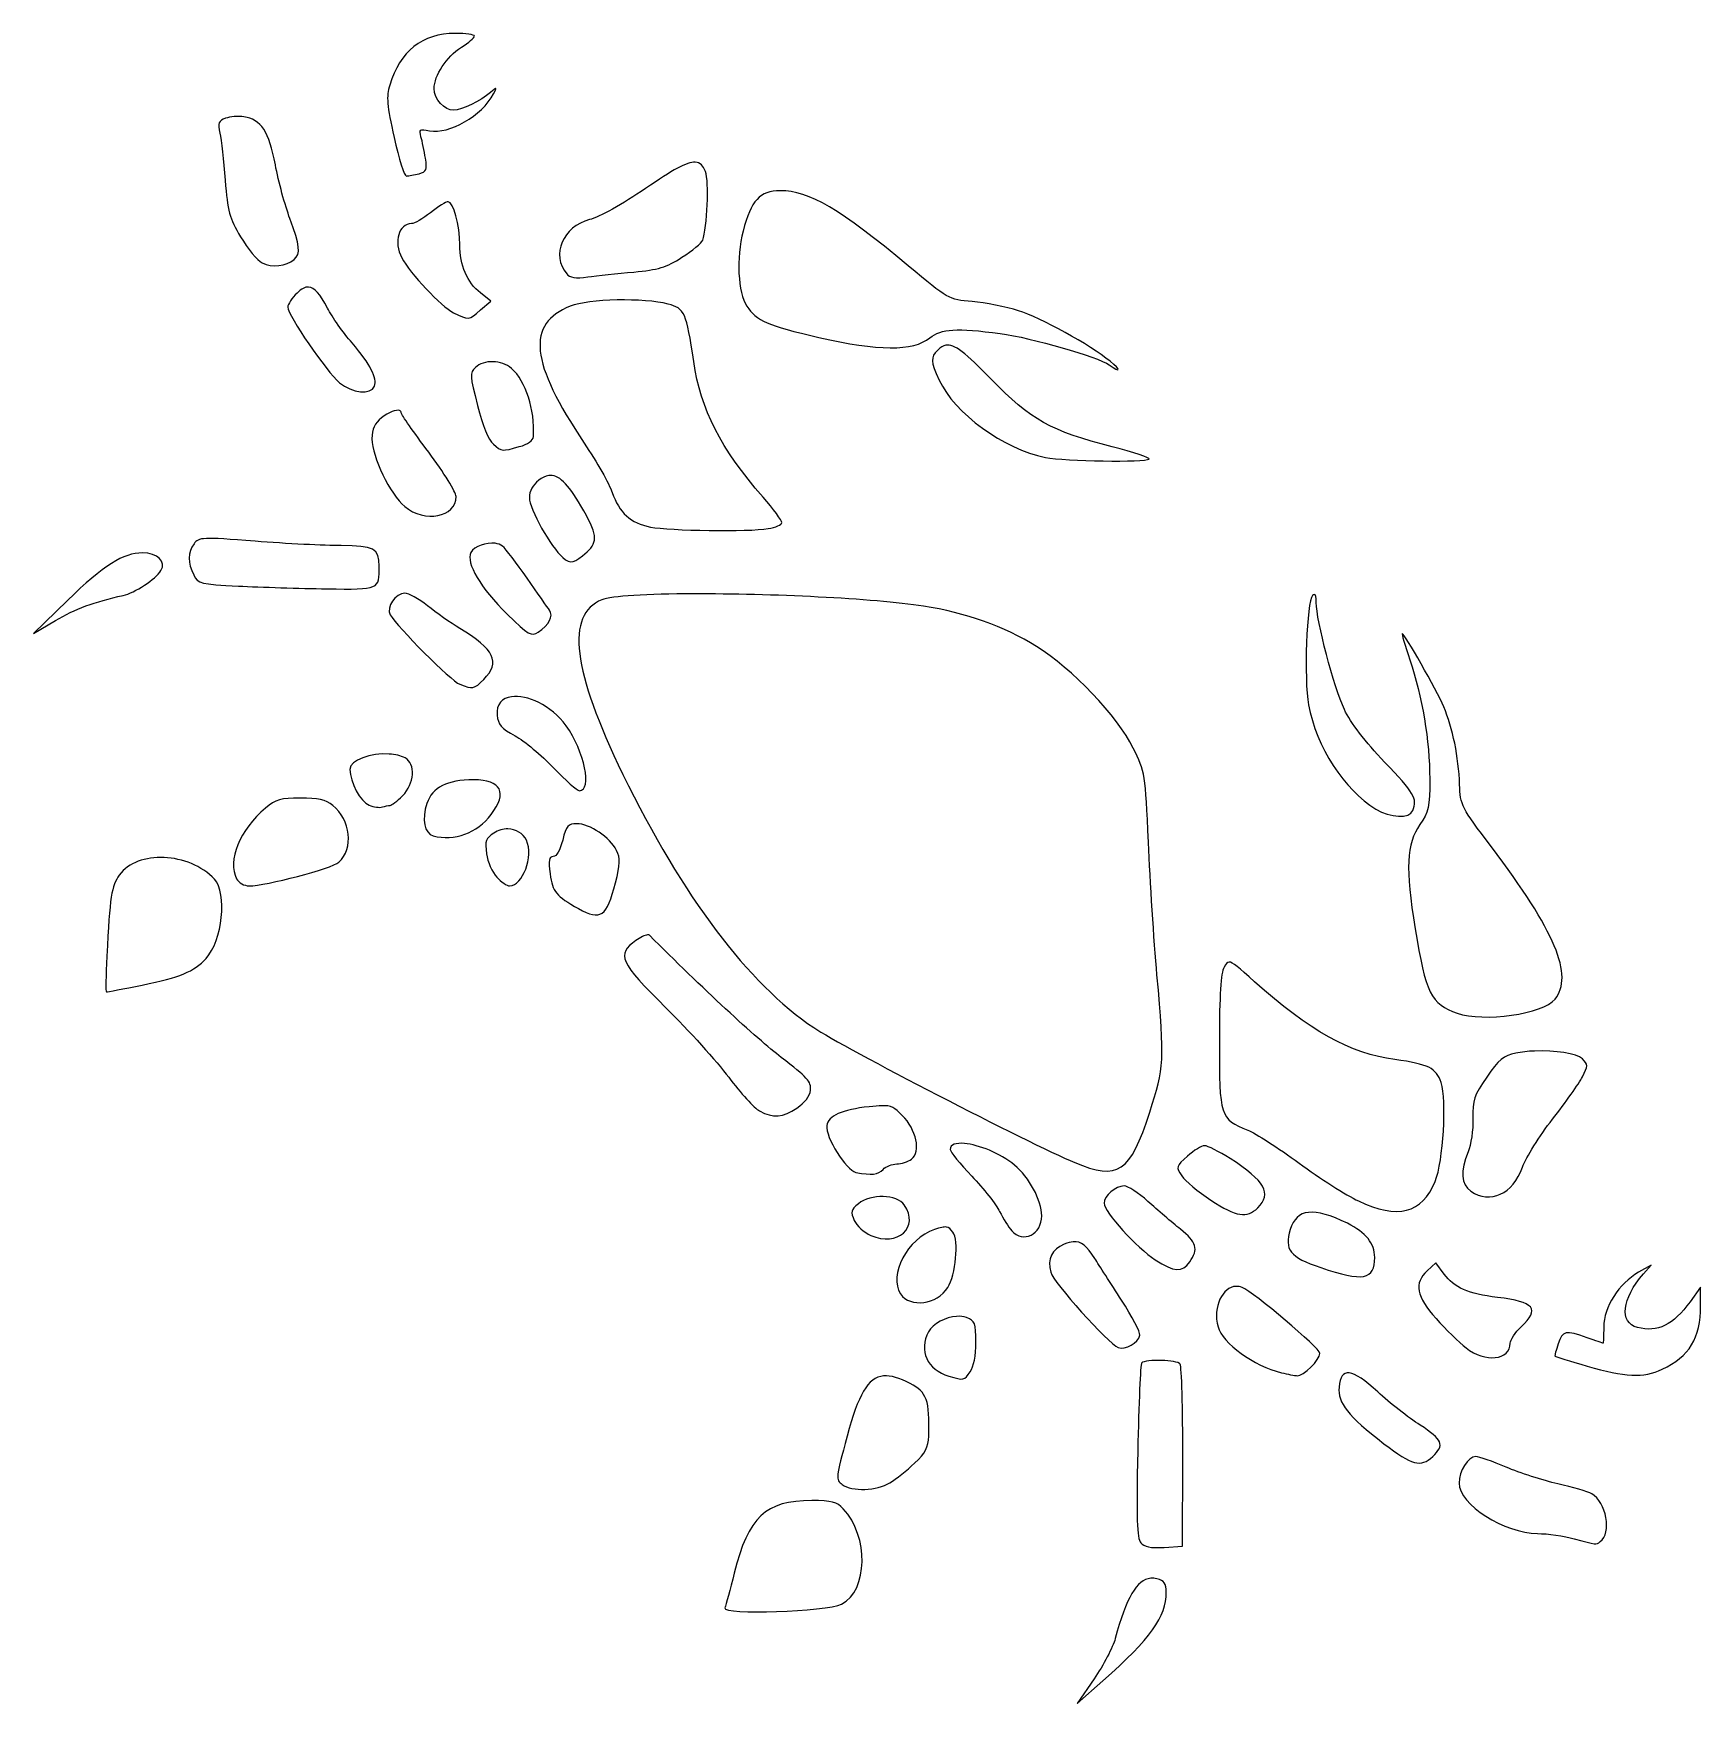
# Model space of a CAD drawing. Extents: x 43 to 173, y 96 to 196.
# Drawn here: x 43.46 to 72.39, y 132.41 to 161.4 of the extents above; entities that cross this region are included whole.
import ezdxf

# ---------------------------------------------------------------- set-up
doc = ezdxf.new("R2010")
doc.units = 0
doc.layers.add('Layer_1', color=7, linetype='CONTINUOUS')

msp = doc.modelspace()

# ---------------------------------------------------------------- linework, layer by layer
at = {"layer": 'Layer_1', "color": 7}
for points in [[(50.781811, 161.396631), (50.781811, 161.396631)], [(46.94921, 159.952999), (46.94921, 159.952999)], [(54.946242, 159.161453), (54.946242, 159.161453)], [(56.421294, 158.666464), (56.421294, 158.666464)], [(50.661646, 158.475743), (50.661646, 158.475743)], [(48.239053, 156.995177), (48.239053, 156.995177)], [(51.223333, 156.596649), (51.401376, 156.749887), (51.219475, 156.893202)], [(53.591353, 156.76973), (53.591353, 156.76973)], [(59.293675, 155.985352), (59.293675, 155.985352)], [(51.43555, 155.698719), (51.43555, 155.698719)], [(49.81608, 154.852052), (49.81608, 154.852052)], [(52.404035, 153.724267), (52.404035, 153.724267)], [(46.464691, 152.630656), (46.464691, 152.630656)], [(51.474136, 152.54687), (51.474136, 152.54687)], [(45.358953, 152.379853), (45.358953, 152.379853)], [(49.908133, 151.681464), (49.908133, 151.681464)], [(54.915923, 151.669336), (54.915923, 151.669336)], [(65.685018, 151.659414), (65.685018, 151.659414)], [(44.053125, 151.55358), (43.464426, 150.98252), (43.845316, 151.207418)], [(67.210782, 150.98252), (67.210782, 150.98252)], [(51.756358, 149.885051), (51.756358, 149.885051)], [(49.636384, 148.890108), (49.636384, 148.890108)], [(51.101515, 148.44252), (51.101515, 148.44252)], [(48.096289, 148.12502), (48.096289, 148.12502)], [(51.695725, 147.589241), (51.695725, 147.589241)], [(52.891862, 147.680743), (52.891862, 147.680743)], [(45.732677, 147.093699), (45.732677, 147.093699)], [(54.119419, 145.751489), (54.119419, 145.751489)], [(64.208863, 145.279648), (64.208863, 145.279648)], [(69.507145, 143.735144), (69.507145, 143.735144)], [(58.181875, 142.786502), (58.181875, 142.786502)], [(59.617791, 142.130556), (59.617791, 142.130556)], [(63.783876, 142.09252), (63.783876, 142.09252)], [(58.207783, 141.208372), (58.207783, 141.208372)], [(62.385442, 141.394131), (62.385442, 141.394131)], [(65.588004, 140.935519), (65.588004, 140.935519)], [(59.304149, 140.679758), (59.304149, 140.679758)], [(61.504601, 140.425095), (61.504601, 140.425095)], [(67.792865, 140.060743), (67.645689, 139.922387)], [(67.937834, 139.864509), (67.792865, 140.060743), (67.792865, 140.060743)], [(71.531206, 140.019951), (71.31017, 139.894275)], [(71.39616, 139.865612), (71.531206, 140.019951), (71.531206, 140.019951)], [(64.329578, 139.650638), (64.329578, 139.650638)], [(72.388346, 139.312191), (72.388346, 139.635203), (72.207549, 139.384951)], [(59.480537, 139.12974), (59.480537, 139.12974)], [(63.034223, 138.365756), (63.034223, 138.365756)], [(58.214395, 138.095108), (58.214395, 138.095108)], [(66.29411, 138.147474), (66.29411, 138.147474)], [(63.079424, 135.120751), (63.402436, 135.139493), (63.40519, 136.682343)], [(68.490152, 136.69502), (68.490152, 136.69502)], [(56.966996, 135.933243), (56.966996, 135.933243)], [(62.847911, 134.584419), (62.847911, 134.584419)], [(61.866749, 132.838169), (61.572953, 132.409324), (62.019987, 132.806199)]]:
    msp.add_lwpolyline(points, dxfattribs=at)
for points in [[(50.781811, 161.396631), (50.214008, 161.396631), (49.821722, 161.087134), (49.645756, 160.499805)], [(51.115296, 161.349228), (51.115719, 161.375433), (50.965735, 161.396631), (50.781811, 161.396631)], [(50.890952, 161.156855), (51.013944, 161.236529), (51.115296, 161.323038), (51.115296, 161.349228)], [(50.417456, 160.438068), (50.417795, 160.668641), (50.626735, 160.985678), (50.890952, 161.156855)], [(49.645756, 160.499805), (49.584994, 160.297019), (49.596839, 160.149826), (49.72127, 159.589198)], [(50.338632, 159.707708), (50.677919, 159.639848), (51.244788, 159.967282), (51.447677, 160.34877)], [(50.75921, 160.063243), (50.591824, 160.063243), (50.417202, 160.25446), (50.417456, 160.438068)], [(51.395314, 160.372474), (51.226291, 160.227189), (50.889004, 160.063243), (50.75921, 160.063243)], [(51.447677, 160.34877), (51.511431, 160.468639), (51.508908, 160.470126), (51.395314, 160.372474)], [(46.797076, 159.923233), (46.675805, 159.87841), (46.662032, 159.841823), (46.700612, 159.665815)], [(46.94921, 159.952999), (46.891157, 159.948269), (46.83598, 159.937629), (46.797076, 159.923233)], [(47.11733, 159.949691), (47.068153, 159.956908), (47.007264, 159.957732), (46.94921, 159.952999)], [(47.661932, 159.114601), (47.553163, 159.691339), (47.413156, 159.906271), (47.11733, 159.949691)], [(50.188151, 159.602978), (50.15245, 159.733086), (50.165319, 159.742368), (50.338632, 159.707708)], [(46.700612, 159.665815), (46.725391, 159.552766), (46.766161, 159.185146), (46.791564, 158.848915)], [(49.72127, 159.589198), (49.802917, 159.22138), (49.900292, 158.92056), (49.937348, 158.921124)], [(50.265322, 159.230908), (50.244211, 159.356844), (50.2096, 159.524459), (50.188151, 159.602978)], [(50.153976, 158.961914), (50.286028, 158.997276), (50.299216, 159.028611), (50.265322, 159.230908)], [(54.946242, 159.161453), (54.800689, 159.167405), (54.553462, 159.026627), (54.084691, 158.705049)], [(55.124285, 158.999395), (55.084607, 159.101413), (55.033573, 159.157883), (54.946242, 159.161453)], [(47.914388, 158.181944), (47.829975, 158.40621), (47.716344, 158.826108), (47.661932, 159.114601)], [(49.937348, 158.921124), (49.974404, 158.921601), (50.071737, 158.9399), (50.153976, 158.961914)], [(55.076327, 157.809874), (55.155801, 158.016997), (55.188773, 158.833548), (55.124285, 158.999395)], [(46.791564, 158.848915), (46.83243, 158.308453), (46.863519, 158.194289), (47.058902, 157.864995)], [(54.084691, 158.705049), (53.686899, 158.432163), (53.282051, 158.206484), (53.114552, 158.164306)], [(56.421294, 158.666464), (56.069419, 158.666464), (55.913745, 158.496707), (55.778025, 157.96697)], [(58.640486, 157.36394), (57.461983, 158.350267), (56.923508, 158.666464), (56.421294, 158.666464)], [(50.354066, 158.28502), (50.221789, 158.180245), (50.073546, 158.094853), (50.024439, 158.094853)], [(50.661646, 158.475743), (50.624675, 158.475743), (50.486344, 158.389795), (50.354066, 158.28502)], [(50.861736, 157.727742), (50.861313, 158.065437), (50.751421, 158.475743), (50.661646, 158.475743)], [(47.988251, 157.472531), (48.103567, 157.568227), (48.087418, 157.722207), (47.914388, 158.181944)], [(50.024439, 158.094853), (49.800947, 158.094853), (49.710436, 157.779084), (49.855216, 157.503398)], [(53.114552, 158.164306), (52.652188, 158.047883), (52.442324, 157.552081), (52.716024, 157.222279)], [(47.058902, 157.864995), (47.180427, 157.660132), (47.350195, 157.456125), (47.435934, 157.411895)], [(51.219475, 156.893202), (50.99192, 157.072207), (50.861736, 157.374786), (50.861736, 157.727742)], [(54.715833, 157.510563), (54.895073, 157.625721), (55.057418, 157.760367), (55.076327, 157.809874)], [(55.778025, 157.96697), (55.656359, 157.492049), (55.685388, 156.903421), (55.841965, 156.66445)], [(47.435934, 157.411895), (47.5968, 157.328911), (47.848495, 157.356538), (47.988251, 157.472531)], [(49.855216, 157.503398), (49.995932, 157.235495), (50.544609, 156.649847), (50.749841, 156.548693)], [(53.88019, 157.255352), (54.303749, 157.293261), (54.445098, 157.336627), (54.715833, 157.510563)], [(52.716024, 157.222279), (52.771085, 157.155917), (52.8696, 157.141862), (53.080928, 157.170466)], [(53.080928, 157.170466), (53.240074, 157.192002), (53.599774, 157.230263), (53.88019, 157.255352)], [(59.751736, 156.742171), (59.342062, 156.779133), (59.333765, 156.783703), (58.640486, 157.36394)], [(48.038964, 156.890998), (47.950092, 156.807497), (47.877456, 156.696118), (47.877456, 156.643503)], [(48.239053, 156.995177), (48.178141, 156.998307), (48.114656, 156.962107), (48.038964, 156.890998)], [(48.565923, 156.628619), (48.435026, 156.875129), (48.340574, 156.989959), (48.239053, 156.995177)], [(47.877456, 156.643503), (47.877456, 156.505248), (48.551344, 155.523372), (48.775936, 155.334367)], [(48.992014, 156.023938), (48.839501, 156.202469), (48.647655, 156.474681), (48.565923, 156.628619)], [(50.749841, 156.548693), (51.017077, 156.416955), (51.014009, 156.416605), (51.223333, 156.596649)], [(52.779414, 156.663346), (52.009963, 156.355476), (52.078086, 155.686917), (53.02195, 154.2832)], [(53.591353, 156.76973), (53.257712, 156.762646), (52.936019, 156.726008), (52.779414, 156.663346)], [(54.474951, 156.699727), (54.270707, 156.754724), (53.924996, 156.776816), (53.591353, 156.76973)], [(54.919231, 155.70313), (54.791949, 156.556714), (54.7631, 156.622136), (54.474951, 156.699727)], [(55.841965, 156.66445), (56.010564, 156.407148), (56.199662, 156.324663), (57.090468, 156.119848)], [(60.553202, 156.583421), (60.339475, 156.650144), (59.978756, 156.721682), (59.751736, 156.742171)], [(62.142356, 155.707539), (61.796041, 155.990813), (60.939762, 156.462757), (60.553202, 156.583421)], [(59.016415, 156.111029), (59.223425, 156.273848), (59.473499, 156.289495), (60.239563, 156.187096)], [(49.380069, 155.273182), (49.43403, 155.413762), (49.312675, 155.648608), (48.992014, 156.023938)], [(57.090468, 156.119848), (58.122301, 155.882593), (58.722706, 155.879993), (59.016415, 156.111029)], [(59.293675, 155.985352), (59.244312, 155.976248), (59.199718, 155.94596), (59.153117, 155.899362)], [(60.081363, 155.393897), (59.636036, 155.852426), (59.441766, 156.012663), (59.293675, 155.985352)], [(60.239563, 156.187096), (60.782982, 156.114455), (61.927551, 155.785164), (62.129678, 155.643598)], [(51.43555, 155.698719), (51.317378, 155.701838), (51.202528, 155.668544), (51.131831, 155.597847)], [(51.759115, 155.581312), (51.6749, 155.656101), (51.553725, 155.695601), (51.43555, 155.698719)], [(56.122536, 153.349439), (55.38345, 154.199168), (55.044679, 154.861826), (54.919231, 155.70313)], [(59.153117, 155.899362), (59.025863, 155.772139), (59.028866, 155.709703), (59.178472, 155.380118)], [(62.129678, 155.643598), (62.332483, 155.50155), (62.341097, 155.544987), (62.142356, 155.707539)], [(51.131831, 155.597847), (51.033957, 155.499978), (51.036601, 155.454168), (51.169866, 154.936389)], [(52.138351, 154.398953), (52.166461, 154.871478), (52.01018, 155.358322), (51.759115, 155.581312)], [(59.178472, 155.380118), (59.439387, 154.805294), (60.300658, 154.177629), (61.021736, 154.036806)], [(62.180391, 154.223117), (61.117824, 154.491714), (60.767841, 154.687065), (60.081363, 155.393897)], [(48.775936, 155.334367), (48.992347, 155.152295), (49.320887, 155.118961), (49.380069, 155.273182)], [(49.81608, 154.852052), (49.758812, 154.871898), (49.630587, 154.823353), (49.505195, 154.724722)], [(49.84695, 154.808508), (49.846405, 154.830982), (49.83517, 154.845437), (49.81608, 154.852052)], [(50.322647, 154.126103), (50.061619, 154.475353), (49.84695, 154.782315), (49.84695, 154.808508)], [(51.169866, 154.936389), (51.260403, 154.584653), (51.361128, 154.33913), (51.443819, 154.268868)], [(49.505195, 154.724722), (49.378619, 154.625149), (49.33812, 154.536491), (49.338176, 154.359817)], [(49.338176, 154.359817), (49.338233, 154.048379), (49.651378, 153.400552), (49.905378, 153.186831)], [(51.443819, 154.268868), (51.597207, 154.138555), (51.587259, 154.139692), (51.893611, 154.224771)], [(51.893611, 154.224771), (52.044402, 154.266647), (52.1344, 154.330478), (52.138351, 154.398953)], [(53.02195, 154.2832), (53.237737, 153.962282), (53.455666, 153.577884), (53.506466, 153.428814)], [(62.820903, 154.009244), (62.843904, 154.032253), (62.555577, 154.128282), (62.180391, 154.223117)], [(50.797796, 153.358259), (50.797514, 153.431428), (50.583674, 153.776853), (50.322647, 154.126103)], [(61.021736, 154.036806), (61.360967, 153.97056), (62.760846, 153.949187), (62.820903, 154.009244)], [(52.231507, 153.641584), (52.127396, 153.559686), (52.068346, 153.451003), (52.068346, 153.340069)], [(52.404035, 153.724267), (52.347958, 153.716675), (52.291288, 153.688605), (52.231507, 153.641584)], [(52.961867, 153.197855), (52.735404, 153.585608), (52.572268, 153.74704), (52.404035, 153.724267)], [(49.905378, 153.186831), (50.251919, 152.895239), (50.797796, 153.000418), (50.797796, 153.358259)], [(53.506466, 153.428814), (53.626777, 153.075686), (53.824025, 152.897474), (54.169578, 152.829645)], [(56.449956, 152.906813), (56.449956, 152.943192), (56.302622, 153.142384), (56.122536, 153.349439)], [(52.068346, 153.340069), (52.068346, 153.14655), (52.444785, 152.472293), (52.648776, 152.300478)], [(53.068801, 152.400247), (53.266639, 152.578332), (53.249508, 152.705357), (52.961867, 153.197855)], [(54.169578, 152.829645), (54.502008, 152.764393), (55.872967, 152.745518), (56.211831, 152.801533)], [(56.211831, 152.801533), (56.342811, 152.823179), (56.449956, 152.870438), (56.449956, 152.906813)], [(46.25082, 152.538603), (46.142391, 152.390279), (46.140051, 152.206521), (46.244758, 151.998964)], [(46.464691, 152.630656), (46.325663, 152.624955), (46.292646, 152.59579), (46.25082, 152.538603)], [(47.314115, 152.582701), (46.84842, 152.619079), (46.603722, 152.636357), (46.464691, 152.630656)], [(48.801294, 152.506631), (48.520144, 152.506478), (47.850902, 152.540765), (47.314115, 152.582701)], [(49.464956, 152.149995), (49.464956, 152.457566), (49.373274, 152.506913), (48.801294, 152.506631)], [(51.474136, 152.54687), (51.321143, 152.565398), (51.11575, 152.498528), (51.055764, 152.386466)], [(51.602569, 152.498364), (51.57043, 152.525034), (51.525133, 152.540695), (51.474136, 152.54687)], [(52.028107, 151.944393), (51.848896, 152.203284), (51.657659, 152.452639), (51.602569, 152.498364)], [(45.358953, 152.379853), (45.019609, 152.379853), (44.689705, 152.17093), (44.053125, 151.55358)], [(45.677006, 152.072827), (45.774712, 152.22996), (45.619501, 152.379853), (45.358953, 152.379853)], [(51.055764, 152.386466), (50.96232, 152.211849), (51.223181, 151.768371), (51.683598, 151.318763)], [(52.648776, 152.300478), (52.788391, 152.182876), (52.841584, 152.195675), (53.068801, 152.400247)], [(45.023814, 151.642325), (45.219676, 151.685073), (45.586018, 151.926466), (45.677006, 152.072827)], [(46.244758, 151.998964), (46.32104, 151.847808), (46.358437, 151.838331), (47.02197, 151.804936)], [(48.553246, 151.757531), (49.471399, 151.743722), (49.464956, 151.740767), (49.464956, 152.149995)], [(52.417266, 151.387114), (52.382524, 151.434835), (52.207318, 151.685505), (52.028107, 151.944393)], [(43.845316, 151.207418), (44.185451, 151.408162), (44.523462, 151.53315), (45.023814, 151.642325)], [(47.02197, 151.804936), (47.405256, 151.785646), (48.094211, 151.764445), (48.553246, 151.757531)], [(49.908133, 151.681464), (49.745883, 151.681464), (49.58124, 151.437045), (49.655126, 151.306085)], [(50.301703, 151.461528), (50.150542, 151.582542), (49.97327, 151.681464), (49.908133, 151.681464)], [(54.915923, 151.669336), (54.119834, 151.667367), (53.490111, 151.635312), (53.325669, 151.567361)], [(58.904519, 151.456016), (58.032698, 151.592061), (56.242746, 151.672616), (54.915923, 151.669336)], [(65.655802, 151.641224), (65.554682, 151.540101), (65.504873, 150.181421), (65.58635, 149.744493)], [(65.685018, 151.659414), (65.676803, 151.65875), (65.666973, 151.652386), (65.655802, 151.641224)], [(65.720846, 151.519406), (65.720804, 151.615562), (65.709662, 151.661406), (65.685018, 151.659414)], [(50.861736, 151.069614), (50.704567, 151.163953), (50.452833, 151.340514), (50.301703, 151.461528)], [(51.683598, 151.318763), (52.056386, 150.954722), (52.10374, 150.926878), (52.219931, 151.00402)], [(52.219931, 151.00402), (52.412717, 151.132033), (52.491434, 151.285277), (52.417266, 151.387114)], [(53.325669, 151.567361), (52.694168, 151.30641), (52.810876, 150.343183), (53.692227, 148.53678)], [(60.867948, 150.756523), (60.298649, 151.107618), (59.644929, 151.340477), (58.904519, 151.456016)], [(66.208673, 149.661258), (66.026244, 150.048531), (65.720959, 151.210869), (65.720846, 151.519406)], [(49.655126, 151.306085), (49.774619, 151.094328), (50.71007, 150.159789), (50.861736, 150.100576)], [(51.277353, 150.186016), (51.571993, 150.480642), (51.465409, 150.707247), (50.861736, 151.069614)], [(62.545846, 148.992634), (62.275957, 149.540907), (61.476306, 150.381353), (60.867948, 150.756523)], [(67.210782, 150.98252), (67.198731, 150.98252), (67.259496, 150.775465), (67.345828, 150.522258)], [(67.932873, 149.707009), (67.807736, 150.000322), (67.251648, 150.98252), (67.210782, 150.98252)], [(67.345828, 150.522258), (67.5582, 149.899572), (67.689236, 149.110111), (67.689236, 148.453547)], [(50.861736, 150.100576), (51.09028, 150.011351), (51.105424, 150.014089), (51.277353, 150.186016)], [(51.756358, 149.885051), (51.59548, 149.862152), (51.490649, 149.759558), (51.509414, 149.565898)], [(52.706654, 149.381242), (52.447396, 149.739148), (52.024489, 149.923219), (51.756358, 149.885051)], [(65.58635, 149.744493), (65.722127, 149.01636), (66.204733, 148.268104), (66.754925, 147.932647)], [(66.907063, 148.749547), (66.573053, 149.097499), (66.316256, 149.432852), (66.208673, 149.661258)], [(68.207379, 148.358737), (68.191208, 148.838258), (68.088434, 149.34233), (67.932873, 149.707009)], [(51.509414, 149.565898), (51.525557, 149.399299), (51.580313, 149.33568), (51.820851, 149.204853)], [(52.93651, 148.252353), (53.165166, 148.252353), (53.024859, 148.941963), (52.706654, 149.381242)], [(51.820851, 149.204853), (51.981379, 149.11754), (52.281799, 148.86751), (52.488925, 148.649228)], [(49.636384, 148.890108), (49.324762, 148.909319), (48.956736, 148.790153), (48.956736, 148.621116)], [(49.913647, 148.821757), (49.837989, 148.862247), (49.740258, 148.883704), (49.636384, 148.890108)], [(49.868997, 148.165813), (50.076684, 148.373497), (50.100419, 148.721802), (49.913647, 148.821757)], [(62.808225, 147.356075), (62.755901, 148.549525), (62.752405, 148.573074), (62.545846, 148.992634)], [(67.397091, 147.908395), (67.477468, 148.117829), (67.421046, 148.214112), (66.907063, 148.749547)], [(48.956736, 148.621116), (48.956736, 148.403616), (49.139864, 148.060298), (49.287464, 148.000998)], [(51.101515, 148.44252), (50.643609, 148.44252), (50.383093, 148.311265), (50.29123, 148.032968)], [(51.405234, 147.83839), (51.695104, 148.218428), (51.582647, 148.44252), (51.101515, 148.44252)], [(52.488925, 148.649228), (52.696045, 148.430947), (52.897507, 148.252353), (52.93651, 148.252353)], [(53.692227, 148.53678), (54.729648, 146.410537), (55.861362, 144.907427), (57.001173, 144.141389)], [(67.689236, 148.453547), (67.689236, 147.967476), (67.671651, 147.883568), (67.520013, 147.664758)], [(49.651818, 147.998243), (49.679138, 147.998243), (49.776936, 148.073738), (49.868997, 148.165813)], [(68.758593, 147.279457), (68.235635, 147.968523), (68.219515, 148.000174), (68.207379, 148.358737)], [(47.490504, 147.951939), (47.044226, 147.57642), (46.823955, 147.035135), (46.99055, 146.723832)], [(48.096289, 148.12502), (47.754009, 148.12502), (47.667119, 148.100552), (47.490504, 147.951939)], [(48.657978, 147.99714), (48.533998, 148.094645), (48.400496, 148.12502), (48.096289, 148.12502)], [(48.764362, 147.012119), (49.02364, 147.246759), (48.969016, 147.752467), (48.657978, 147.99714)], [(49.287464, 148.000998), (49.367618, 147.968839), (49.471363, 147.955413), (49.517873, 147.970682)], [(49.517873, 147.970682), (49.564411, 147.98595), (49.624443, 147.998243), (49.651818, 147.998243)], [(50.29123, 148.032968), (50.199931, 147.756342), (50.248083, 147.510823), (50.401471, 147.470731)], [(50.401471, 147.470731), (50.772452, 147.373776), (51.158515, 147.514929), (51.405234, 147.83839)], [(66.754925, 147.932647), (67.004607, 147.780416), (67.343158, 147.767798), (67.397091, 147.908395)], [(51.695725, 147.589241), (51.613139, 147.59098), (51.527123, 147.568574), (51.450985, 147.518686)], [(52.018187, 147.391906), (51.961601, 147.516089), (51.833368, 147.58634), (51.695725, 147.589241)], [(52.891862, 147.680743), (52.739152, 147.680743), (52.709874, 147.646637), (52.646572, 147.395214)], [(53.580329, 147.217721), (53.473677, 147.439469), (53.114761, 147.680743), (52.891862, 147.680743)], [(67.520013, 147.664758), (67.282664, 147.322253), (67.263566, 146.913864), (67.43623, 145.857323)], [(51.450985, 147.518686), (51.312527, 147.427915), (51.295732, 147.380295), (51.325309, 147.159843)], [(51.725491, 146.601464), (51.953668, 146.601464), (52.144114, 147.115481), (52.018187, 147.391906)], [(52.646572, 147.395214), (52.602234, 147.219161), (52.539104, 147.109131), (52.481757, 147.109131)], [(62.957603, 145.055303), (62.904855, 145.65454), (62.837407, 146.690056), (62.808225, 147.356075)], [(69.862677, 144.634727), (70.191071, 145.040284), (69.865384, 145.821099), (68.758593, 147.279457)], [(45.732677, 147.093699), (45.413902, 147.107954), (45.110897, 147.00849), (44.954912, 146.789426)], [(46.605802, 146.715563), (46.386064, 146.951428), (46.051456, 147.079444), (45.732677, 147.093699)], [(47.207178, 146.601464), (47.492533, 146.601464), (48.646901, 146.905812), (48.764362, 147.012119)], [(51.325309, 147.159843), (51.34402, 147.020219), (51.424002, 146.83748), (51.502798, 146.753598)], [(52.481757, 147.109131), (52.407391, 147.109131), (52.396768, 147.048868), (52.429393, 146.807618)], [(53.56269, 146.653277), (53.647018, 146.982198), (53.649953, 147.072941), (53.580329, 147.217721)], [(44.954912, 146.789426), (44.819192, 146.598811), (44.791356, 146.418962), (44.737734, 145.378868)], [(46.458629, 145.340833), (46.74469, 145.652235), (46.832483, 146.472248), (46.605802, 146.715563)], [(46.99055, 146.723832), (47.027239, 146.655286), (47.122963, 146.601464), (47.207178, 146.601464)], [(51.502798, 146.753598), (51.581595, 146.669719), (51.68169, 146.601464), (51.725491, 146.601464)], [(52.429393, 146.807618), (52.471134, 146.498808), (52.531738, 146.424256), (52.921628, 146.206793)], [(52.921628, 146.206793), (53.30799, 145.991291), (53.411645, 146.0637), (53.56269, 146.653277)], [(67.43623, 145.857323), (67.618799, 144.740112), (67.712943, 144.550811), (68.165486, 144.392191)], [(53.913814, 145.651168), (53.576615, 145.411045), (53.635873, 145.278891), (54.437469, 144.485898)], [(54.119419, 145.751489), (54.074071, 145.746277), (53.993909, 145.708194), (53.913814, 145.651168)], [(54.151939, 145.745424), (54.145894, 145.751503), (54.134535, 145.753225), (54.119419, 145.751489)], [(56.437829, 143.6249), (56.028635, 143.935536), (55.039472, 144.853258), (54.151939, 145.745424)], [(44.737734, 145.378868), (44.720236, 145.03835), (44.716754, 144.759853), (44.730018, 144.759853)], [(45.353992, 144.880568), (46.007675, 145.012061), (46.248487, 145.112072), (46.458629, 145.340833)], [(64.208863, 145.279648), (64.173125, 145.279588), (64.153384, 145.245914), (64.122873, 145.191453)], [(64.649835, 144.937343), (64.373117, 145.186049), (64.268426, 145.279749), (64.208863, 145.279648)], [(62.831376, 142.671849), (63.084924, 143.456128), (63.090137, 143.549304), (62.957603, 145.055303)], [(64.122873, 145.191453), (64.064707, 145.087626), (64.03964, 144.712635), (64.03964, 143.893341)], [(67.086206, 143.585764), (66.315232, 143.689497), (65.591921, 144.090648), (64.649835, 144.937343)], [(44.730018, 144.759853), (44.74317, 144.759853), (45.023679, 144.814119), (45.353992, 144.880568)], [(54.437469, 144.485898), (54.832383, 144.095212), (55.322809, 143.552329), (55.527222, 143.279841)], [(68.165486, 144.392191), (68.624521, 144.231291), (69.655188, 144.378489), (69.862677, 144.634727)], [(57.001173, 144.141389), (57.500904, 143.805522), (60.743657, 142.128848), (61.529956, 141.799825)], [(64.03964, 143.893341), (64.037975, 142.59725), (64.051465, 142.556734), (64.533529, 142.363719)], [(56.946049, 143.057701), (56.962813, 143.201016), (56.890739, 143.281057), (56.437829, 143.6249)], [(67.884918, 143.188889), (67.801888, 143.440493), (67.66733, 143.507571), (67.086206, 143.585764)], [(69.181926, 143.698213), (68.969554, 143.65262), (68.886623, 143.584023), (68.678117, 143.281492)], [(69.507145, 143.735144), (69.390576, 143.730654), (69.278263, 143.718894), (69.181926, 143.698213)], [(70.337827, 143.598992), (70.242935, 143.693889), (69.856847, 143.748609), (69.507145, 143.735144)], [(70.337827, 143.284799), (70.438044, 143.479346), (70.437903, 143.498904), (70.337827, 143.598992)], [(55.527222, 143.279841), (55.731636, 143.007352), (55.97258, 142.744169), (56.063004, 142.695)], [(68.678117, 143.281492), (68.455359, 142.958102), (68.429872, 142.881913), (68.438339, 142.563259)], [(69.819684, 142.552235), (70.0458, 142.840909), (70.279012, 143.170607), (70.337827, 143.284799)], [(56.710682, 142.745713), (56.847757, 142.837785), (56.933632, 142.951653), (56.946049, 143.057701)], [(67.783493, 141.472405), (67.925253, 141.824906), (67.98759, 142.877812), (67.884918, 143.188889)], [(56.063004, 142.695), (56.298152, 142.567156), (56.464499, 142.580353), (56.710682, 142.745713)], [(57.963593, 142.768313), (57.496628, 142.719505), (57.249184, 142.609811), (57.227171, 142.44144)], [(58.181875, 142.786502), (58.125081, 142.784614), (58.055019, 142.777866), (57.963593, 142.768313)], [(58.536857, 142.618933), (58.40139, 142.754394), (58.352258, 142.792169), (58.181875, 142.786502)], [(58.701119, 141.86046), (58.867658, 141.982236), (58.782926, 142.37286), (58.536857, 142.618933)], [(61.529956, 141.799825), (62.285296, 141.483761), (62.492004, 141.622081), (62.831376, 142.671849)], [(57.227171, 142.44144), (57.201432, 142.245409), (57.565773, 141.661861), (57.734287, 141.629501)], [(64.533529, 142.363719), (64.666117, 142.310633), (65.065727, 142.052465), (65.422089, 141.790455)], [(68.438339, 142.563259), (68.443503, 142.367171), (68.405917, 142.106315), (68.354552, 141.983382)], [(69.298233, 141.717145), (69.358854, 141.887828), (69.593539, 142.263564), (69.819684, 142.552235)], [(59.617791, 142.130556), (59.471148, 142.144218), (59.370846, 142.113628), (59.370846, 142.025826)], [(60.487058, 141.754627), (60.235369, 141.962091), (59.862198, 142.107783), (59.617791, 142.130556)], [(63.783876, 142.09252), (63.732709, 142.09252), (63.599037, 142.01038), (63.486769, 141.910069)], [(64.225952, 141.86928), (64.034069, 141.992021), (63.835015, 142.09252), (63.783876, 142.09252)], [(58.205026, 141.680214), (58.257434, 141.7326), (58.364453, 141.77502), (58.4426, 141.77502)], [(58.4426, 141.77502), (58.520719, 141.77502), (58.637111, 141.813665), (58.701119, 141.86046)], [(59.370846, 142.025826), (59.370846, 141.98678), (59.538873, 141.77861), (59.74402, 141.563354)], [(60.957243, 140.874887), (60.955013, 141.145064), (60.740973, 141.545314), (60.487058, 141.754627)], [(63.486769, 141.910069), (63.288395, 141.732803), (63.285754, 141.723673), (63.387551, 141.568315)], [(64.704956, 141.013243), (64.955908, 141.264184), (64.835411, 141.479412), (64.225952, 141.86928)], [(65.422089, 141.790455), (65.778451, 141.528446), (66.241656, 141.232541), (66.451206, 141.132305)], [(68.354552, 141.983382), (68.21886, 141.658618), (68.235277, 141.419364), (68.401957, 141.302631)], [(57.734287, 141.629501), (58.015635, 141.57547), (58.110933, 141.586098), (58.205026, 141.680214)], [(59.74402, 141.563354), (59.949167, 141.348094), (60.166998, 141.072092), (60.227986, 140.949853)], [(63.387551, 141.568315), (63.445153, 141.4804), (63.672175, 141.290753), (63.891914, 141.147186)], [(66.451206, 141.132305), (67.130205, 140.807503), (67.560198, 140.917144), (67.783493, 141.472405)], [(68.401957, 141.302631), (68.734161, 141.069959), (69.134093, 141.254998), (69.298233, 141.717145)], [(58.207783, 141.208372), (58.051858, 141.212597), (57.88502, 141.172041), (57.776731, 141.084349)], [(58.573789, 141.062852), (58.509089, 141.155232), (58.363705, 141.204147), (58.207783, 141.208372)], [(62.385442, 141.394131), (62.243231, 141.394131), (62.038176, 141.215879), (62.038176, 141.092618)], [(62.800507, 141.124589), (62.635717, 141.273021), (62.448914, 141.394131), (62.385442, 141.394131)], [(57.776731, 141.084349), (57.645526, 140.978112), (57.637624, 140.945967), (57.706175, 140.795512)], [(57.990051, 140.534786), (58.459218, 140.32759), (58.844553, 140.676295), (58.573789, 141.062852)], [(60.227986, 140.949853), (60.288974, 140.827615), (60.382751, 140.677486), (60.436345, 140.616368)], [(62.038176, 141.092618), (62.038176, 140.947511), (62.614226, 140.310535), (62.923428, 140.11366)], [(63.362747, 140.644481), (63.218306, 140.759957), (62.965296, 140.976157), (62.800507, 141.124589)], [(63.891914, 141.147186), (64.337599, 140.855967), (64.517984, 140.82628), (64.704956, 141.013243)], [(65.588004, 140.935519), (65.426884, 140.918081), (65.324917, 140.819509), (65.270504, 140.637865)], [(66.260486, 140.744799), (65.969289, 140.889035), (65.749125, 140.952961), (65.588004, 140.935519)], [(57.706175, 140.795512), (57.748593, 140.702401), (57.87657, 140.584903), (57.990051, 140.534786)], [(59.09634, 140.636211), (58.627851, 140.481602), (58.293875, 139.84762), (58.508194, 139.52055)], [(59.304149, 140.679758), (59.259741, 140.685708), (59.199309, 140.670194), (59.09634, 140.636211)], [(59.416047, 140.593215), (59.377312, 140.646182), (59.348556, 140.673806), (59.304149, 140.679758)], [(59.328953, 139.629141), (59.468343, 139.850256), (59.522445, 140.447712), (59.416047, 140.593215)], [(60.436345, 140.616368), (60.63359, 140.391401), (60.960065, 140.55332), (60.957243, 140.874887)], [(63.526458, 140.075075), (63.68106, 140.295784), (63.645844, 140.418133), (63.362747, 140.644481)], [(65.270504, 140.637865), (65.163232, 140.279813), (65.256054, 140.163625), (65.799671, 139.975854)], [(66.735633, 140.152796), (66.733855, 140.397937), (66.583631, 140.584734), (66.260486, 140.744799)], [(61.349159, 140.382101), (61.131933, 140.292092), (61.053943, 140.131609), (61.113238, 139.895378)], [(61.504601, 140.425095), (61.458258, 140.421082), (61.407571, 140.406299), (61.349159, 140.382101)], [(61.879426, 140.131849), (61.742055, 140.35196), (61.643627, 140.437138), (61.504601, 140.425095)], [(62.341895, 139.411409), (62.157237, 139.695963), (61.949276, 140.019937), (61.879426, 140.131849)], [(62.923428, 140.11366), (63.263647, 139.897038), (63.395846, 139.888602), (63.526458, 140.075075)], [(65.799671, 139.975854), (66.52676, 139.724704), (66.738455, 139.764848), (66.735633, 140.152796)], [(61.113238, 139.895378), (61.155882, 139.725469), (62.113245, 138.657498), (62.282917, 138.590651)], [(67.645689, 139.922387), (67.41232, 139.703157), (67.454605, 139.476764), (67.800581, 139.090051)], [(68.864426, 139.458814), (68.358938, 139.519636), (68.113292, 139.627222), (67.937834, 139.864509)], [(71.31017, 139.894275), (70.973817, 139.703698), (70.710512, 139.287737), (70.70769, 138.946186)], [(71.294185, 138.937366), (70.974004, 139.021443), (71.019817, 139.437374), (71.39616, 139.865612)], [(58.508194, 139.52055), (58.670896, 139.272226), (59.143392, 139.334766), (59.328953, 139.629141)], [(64.329578, 139.650638), (64.096496, 139.643941), (63.921482, 139.294789), (64.015936, 138.949493)], [(64.432657, 139.631895), (64.397616, 139.645942), (64.362878, 139.651595), (64.329578, 139.650638)], [(65.784236, 138.488125), (65.784236, 138.577423), (64.633289, 139.551488), (64.432657, 139.631895)], [(69.276736, 138.949493), (69.604114, 139.263147), (69.508881, 139.381271), (68.864426, 139.458814)], [(62.659395, 138.802317), (62.669414, 138.852697), (62.526553, 139.126859), (62.341895, 139.411409)], [(72.207549, 139.384951), (71.913219, 138.978622), (71.642334, 138.845946), (71.294185, 138.937366)], [(71.721926, 138.211965), (72.19081, 138.42837), (72.388346, 138.754929), (72.388346, 139.312191)], [(58.994918, 138.863503), (58.817993, 138.532905), (58.967218, 138.208186), (59.348246, 138.094007)], [(59.480537, 139.12974), (59.290783, 139.115502), (59.070502, 139.004744), (58.994918, 138.863503)], [(59.653619, 139.109344), (59.603581, 139.128369), (59.543789, 139.134484), (59.480537, 139.12974)], [(59.815676, 138.679395), (59.815676, 139.015818), (59.801362, 139.053179), (59.653619, 139.109344)], [(64.015936, 138.949493), (64.094845, 138.661107), (64.63547, 138.269832), (65.117816, 138.151883)], [(67.800581, 139.090051), (67.9665, 138.904637), (68.199598, 138.67567), (68.318724, 138.581281)], [(69.086566, 138.664514), (69.086566, 138.720845), (69.171947, 138.849113), (69.276736, 138.949493)], [(70.419956, 138.75877), (70.044375, 138.891279), (69.997328, 138.881675), (69.917798, 138.65349)], [(70.70769, 138.946186), (70.706844, 138.790901), (70.702003, 138.664091), (70.69777, 138.663964)], [(59.716458, 138.170075), (59.77835, 138.258441), (59.815676, 138.448699), (59.815676, 138.679395)], [(62.282917, 138.590651), (62.40526, 138.54245), (62.633149, 138.67074), (62.659395, 138.802317)], [(68.318724, 138.581281), (68.648078, 138.320321), (69.086566, 138.367862), (69.086566, 138.664514)], [(69.917798, 138.65349), (69.87919, 138.543054), (69.85475, 138.446461), (69.863781, 138.439066)], [(70.69777, 138.663964), (70.693452, 138.663851), (70.568433, 138.706384), (70.419956, 138.75877)], [(62.689715, 138.320556), (62.670693, 138.301514), (62.641065, 137.614596), (62.623567, 136.793688)], [(63.034223, 138.365756), (62.881445, 138.370196), (62.725472, 138.356307), (62.689715, 138.320556)], [(63.359992, 138.301263), (63.336836, 138.338728), (63.187001, 138.361314), (63.034223, 138.365756)], [(63.40519, 136.682343), (63.406319, 137.530799), (63.385957, 138.25913), (63.359992, 138.301263)], [(65.390669, 138.098966), (65.495176, 138.090708), (65.784236, 138.376534), (65.784236, 138.488125)], [(69.863781, 138.439066), (69.872671, 138.431672), (70.123087, 138.354465), (70.419956, 138.267089)], [(58.214395, 138.095108), (57.938173, 138.070287), (57.774569, 137.762241), (57.582153, 137.05276)], [(58.67411, 137.96447), (58.488645, 138.059085), (58.339953, 138.106391), (58.214395, 138.095108)], [(59.348246, 138.094007), (59.609809, 138.015623), (59.608226, 138.01555), (59.716458, 138.170075)], [(65.117816, 138.151883), (65.222577, 138.12626), (65.345429, 138.10255), (65.390669, 138.098966)], [(66.29411, 138.147474), (66.185836, 138.160953), (66.130193, 138.078561), (66.115517, 137.901631)], [(66.787999, 137.817847), (66.563096, 138.024603), (66.402385, 138.133995), (66.29411, 138.147474)], [(70.419956, 138.267089), (71.080328, 138.072725), (71.390964, 138.059206), (71.721926, 138.211965)], [(58.997122, 137.052209), (59.015579, 137.674682), (58.965843, 137.815632), (58.67411, 137.96447)], [(66.115517, 137.901631), (66.092657, 137.626094), (66.269066, 137.403737), (66.895486, 136.919918)], [(67.521667, 137.24348), (67.32476, 137.369453), (66.994755, 137.627759), (66.787999, 137.817847)], [(67.741049, 136.697778), (67.952293, 136.894585), (67.912262, 136.993634), (67.521667, 137.24348)], [(57.582153, 137.05276), (57.383638, 136.320751), (57.380906, 136.296145), (57.497266, 136.211055)], [(58.752382, 136.581471), (58.942938, 136.761185), (58.991195, 136.854654), (58.997122, 137.052209)], [(66.895486, 136.919918), (67.383815, 136.542747), (67.532741, 136.503705), (67.741049, 136.697778)], [(58.323536, 136.24082), (58.428495, 136.304843), (58.621628, 136.458137), (58.752382, 136.581471)], [(62.623567, 136.793688), (62.598591, 135.623561), (62.609453, 135.279346), (62.67428, 135.20123)], [(68.490152, 136.69502), (68.355504, 136.69502), (68.197456, 136.445652), (68.197456, 136.233105)], [(69.01491, 136.512569), (68.778634, 136.61312), (68.542476, 136.69502), (68.490152, 136.69502)], [(57.497266, 136.211055), (57.666345, 136.087421), (58.097872, 136.103212), (58.323536, 136.24082)], [(69.910082, 136.223732), (69.653994, 136.281983), (69.251187, 136.412022), (69.01491, 136.512569)], [(68.197456, 136.233105), (68.197456, 135.868685), (68.987303, 135.362788), (69.559509, 135.36053)], [(70.498781, 136.052305), (70.43133, 136.088404), (70.166199, 136.165484), (69.910082, 136.223732)], [(70.647608, 135.219969), (70.852022, 135.358043), (70.752273, 135.916637), (70.498781, 136.052305)], [(56.966996, 135.933243), (56.167234, 135.933243), (55.866775, 135.65108), (55.623133, 134.672063)], [(57.515455, 135.789375), (57.402002, 135.910141), (57.314327, 135.933243), (56.966996, 135.933243)], [(57.486793, 134.135731), (57.945996, 134.36932), (57.962439, 135.313577), (57.515455, 135.789375)], [(62.67428, 135.20123), (62.73415, 135.129424), (62.846122, 135.107139), (63.079424, 135.120751)], [(69.559509, 135.36053), (69.73601, 135.359855), (70.023177, 135.319272), (70.197816, 135.270682)], [(70.197816, 135.270682), (70.592504, 135.16086), (70.565227, 135.164318), (70.647608, 135.219969)], [(55.623133, 134.672063), (55.553142, 134.390922), (55.480255, 134.120733), (55.461628, 134.071787)], [(62.847911, 134.584419), (62.606566, 134.565753), (62.422871, 134.247575), (62.232204, 133.536559)], [(62.955399, 134.574496), (62.918377, 134.583789), (62.882391, 134.587086), (62.847911, 134.584419)], [(63.117456, 134.342436), (63.117456, 134.494669), (63.084515, 134.542094), (62.955399, 134.574496)], [(62.019987, 132.806199), (62.850878, 133.542838), (63.117456, 133.915583), (63.117456, 134.342436)], [(55.461628, 134.071787), (55.413058, 133.9452), (57.224693, 134.002409), (57.486793, 134.135731)], [(62.232204, 133.536559), (62.192467, 133.388415), (62.028265, 133.074095), (61.866749, 132.838169)]]:
    msp.add_open_spline(points, degree=3, dxfattribs=at)

doc.saveas('drawing.dxf')
